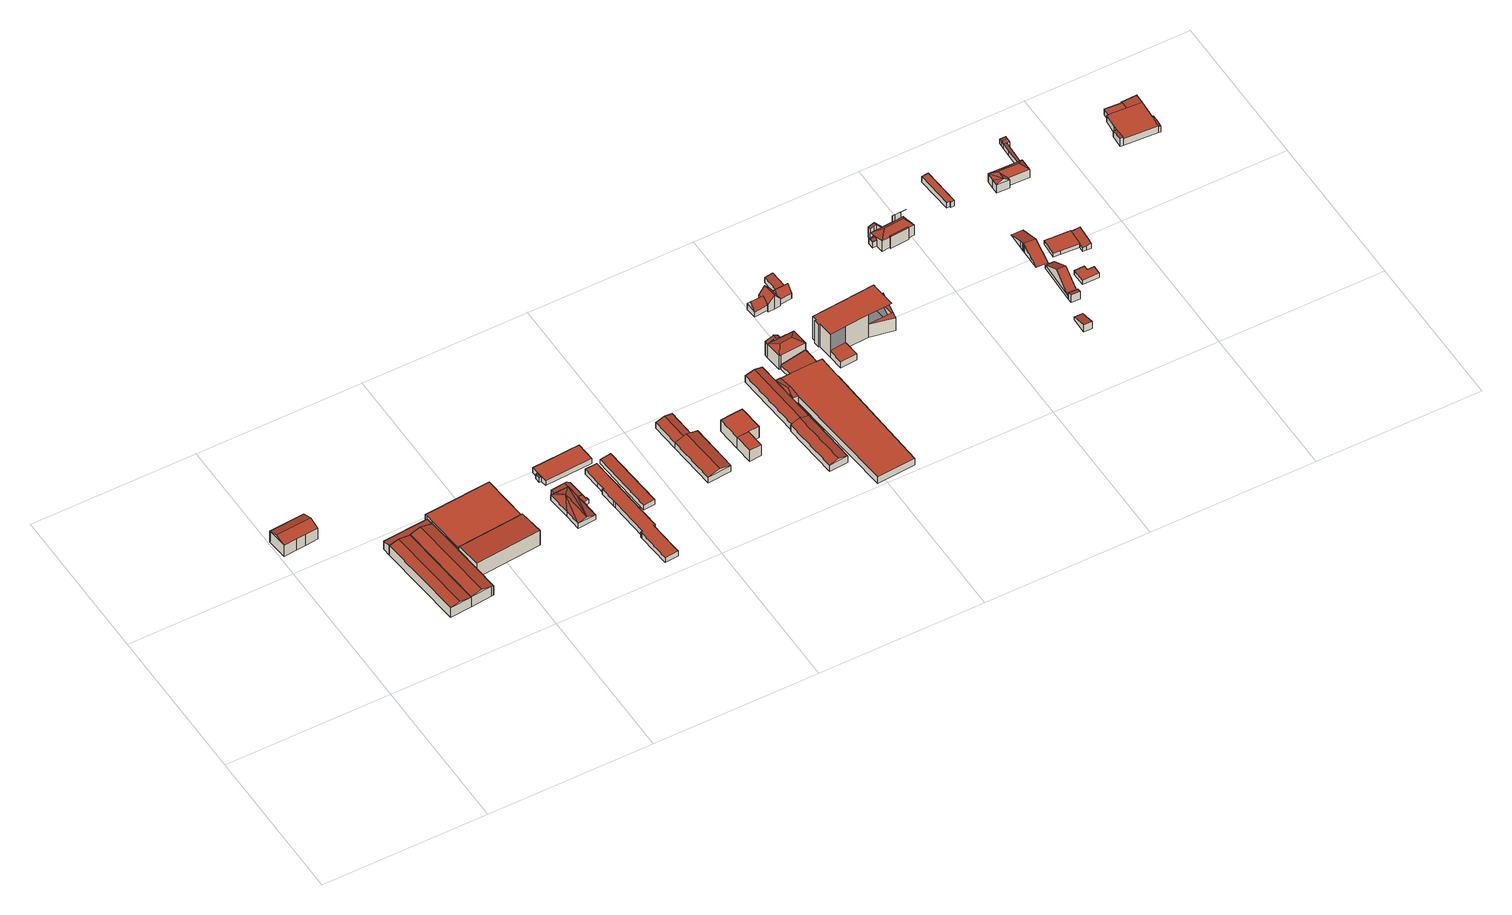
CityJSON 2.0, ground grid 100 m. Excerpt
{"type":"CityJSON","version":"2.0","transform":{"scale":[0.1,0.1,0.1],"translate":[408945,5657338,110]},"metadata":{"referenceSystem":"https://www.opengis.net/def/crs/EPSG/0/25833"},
"CityObjects":{
"building1":{"type":"Building","attributes":{"Dachtyp_tdc":"tdcFreeFormRoof","Gemeindeschluessel":14612000,"Dachneigung":20.32,"QualitaetDacherkennung":83,"Geometrietyp2DReferenz":"3000","measuredHeight":10.69,"function":"31001_9998","roofType":"5000"},"geometry":[{"type":"Solid","lod":"2","boundaries":[[[[0,1,2,3]],[[1,4,5,2]],[[4,6,7,5]],[[6,8,9,7]],[[8,10,11,9]],[[10,0,3,11]],[[12,13,10,8,6,4]],[[12,1,0,13]],[[10,13,0]],[[1,12,4]],[[3,2,5,7,9,11]]]],"semantics":{"surfaces":[{"type":"WallSurface"},{"type":"RoofSurface"},{"type":"GroundSurface"}],"values":[[0,0,0,0,0,0,1,1,0,0,2]]}}]},
"building2":{"type":"Building","attributes":{"Dachtyp_tdc":"tdcGableRoof","Gemeindeschluessel":14612000,"Dachneigung":11.15,"QualitaetDacherkennung":97,"Geometrietyp2DReferenz":"3000","measuredHeight":8.76,"function":"31001_2000","roofType":"3100"},"geometry":[{"type":"Solid","lod":"2","boundaries":[[[[14,15,16,17]],[[15,18,19,16]],[[18,20,21,19]],[[20,14,17,21]],[[18,15,22]],[[14,20,23]],[[15,14,23,22]],[[20,18,22,23]],[[17,16,19,21]]]],"semantics":{"surfaces":[{"type":"WallSurface"},{"type":"RoofSurface"},{"type":"GroundSurface"}],"values":[[0,0,0,0,0,0,1,1,2]]}}]},
"building3":{"type":"Building","attributes":{"Dachtyp_tdc":"tdcPolyFlatRoof","Gemeindeschluessel":14612000,"Dachneigung":6,"QualitaetDacherkennung":82,"Geometrietyp2DReferenz":"3000","measuredHeight":6.79,"function":"31001_2000","roofType":"2100"},"geometry":[{"type":"Solid","lod":"2","boundaries":[[[[24,25,26,27]],[[25,28,29,26]],[[28,30,31,29]],[[30,32,33,31]],[[32,24,27,33]],[[32,30,28,25,24]],[[27,26,29,31,33]]]],"semantics":{"surfaces":[{"type":"WallSurface"},{"type":"RoofSurface"},{"type":"GroundSurface"}],"values":[[0,0,0,0,0,1,2]]}}]},
"building4":{"type":"Building","attributes":{"Dachtyp_tdc":"tdcFreeFormRoof","Gemeindeschluessel":14612000,"Dachneigung":14.09,"QualitaetDacherkennung":97,"Geometrietyp2DReferenz":"3000","measuredHeight":8.89,"function":"31001_2000","roofType":"5000"},"geometry":[{"type":"Solid","lod":"2","boundaries":[[[[34,35,36,37]],[[35,38,39,36]],[[38,40,41,39]],[[40,42,43,41]],[[42,44,45,43]],[[44,46,47,45]],[[46,34,37,47]],[[46,48,49,34]],[[44,42,40,38,35,49,48]],[[46,44,48]],[[35,34,49]],[[37,36,39,41,43,45,47]]]],"semantics":{"surfaces":[{"type":"WallSurface"},{"type":"RoofSurface"},{"type":"GroundSurface"}],"values":[[0,0,0,0,0,0,0,1,1,0,0,2]]}}]},
"building5":{"type":"Building","attributes":{"Dachtyp_tdc":"tdcPolyFlatRoof","Gemeindeschluessel":14612000,"Dachneigung":2.94,"QualitaetDacherkennung":90,"Geometrietyp2DReferenz":"3000","measuredHeight":11.01,"function":"31001_2000","roofType":"2100"},"geometry":[{"type":"Solid","lod":"2","boundaries":[[[[50,51,52,53]],[[51,54,55,52]],[[54,56,57,55]],[[56,50,53,57]],[[56,54,51,50]],[[53,52,55,57]]]],"semantics":{"surfaces":[{"type":"WallSurface"},{"type":"RoofSurface"},{"type":"GroundSurface"}],"values":[[0,0,0,0,1,2]]}}]},
"building6":{"type":"Building","attributes":{"Dachtyp_tdc":"tdcPolyFlatRoof","Gemeindeschluessel":14612000,"Dachneigung":0,"QualitaetDacherkennung":73,"Geometrietyp2DReferenz":"3000","measuredHeight":8.16,"function":"31001_2000","roofType":"1000"},"geometry":[{"type":"Solid","lod":"2","boundaries":[[[[58,59,60,61]],[[59,62,63,60]],[[62,64,65,63]],[[64,66,67,65]],[[66,68,69,67]],[[68,70,71,69]],[[70,72,73,71]],[[72,58,61,73]],[[72,70,68,66,64,62,59,58]],[[61,60,63,65,67,69,71,73]]]],"semantics":{"surfaces":[{"type":"WallSurface"},{"type":"RoofSurface"},{"type":"GroundSurface"}],"values":[[0,0,0,0,0,0,0,0,1,2]]}}]},
"building7":{"type":"Building","attributes":{"Dachtyp_tdc":"tdcFreeFormRoof","Gemeindeschluessel":14612000,"Dachneigung":17.33,"QualitaetDacherkennung":24,"Geometrietyp2DReferenz":"3000","measuredHeight":5.26,"function":"31001_2000","roofType":"5000"},"geometry":[{"type":"Solid","lod":"2","boundaries":[[[[74,75,76,77]],[[75,78,79,76]],[[78,80,81,79]],[[80,82,83,81]],[[82,84,85,83]],[[84,86,87,85]],[[86,88,89,87]],[[88,74,77,89]],[[86,74,88]],[[86,90,74]],[[84,90,86]],[[90,84,91]],[[82,91,84]],[[91,82,80]],[[91,75,90]],[[91,78,75]],[[78,91,80]],[[90,75,74]],[[77,76,79,81,83,85,87,89]]]],"semantics":{"surfaces":[{"type":"WallSurface"},{"type":"RoofSurface"},{"type":"GroundSurface"}],"values":[[0,0,0,0,0,0,0,0,1,1,1,1,1,1,1,1,1,0,2]]}}]},
"building8":{"type":"Building","attributes":{"Dachtyp_tdc":"tdcPolyFlatRoof","Gemeindeschluessel":14612000,"Dachneigung":0,"QualitaetDacherkennung":72,"Geometrietyp2DReferenz":"3000","measuredHeight":3.22,"function":"31001_2000","roofType":"1000"},"geometry":[{"type":"Solid","lod":"2","boundaries":[[[[92,93,94,95]],[[93,96,97,94]],[[96,98,99,97]],[[98,92,95,99]],[[98,96,93,92]],[[95,94,97,99]]]],"semantics":{"surfaces":[{"type":"WallSurface"},{"type":"RoofSurface"},{"type":"GroundSurface"}],"values":[[0,0,0,0,1,2]]}}]},
"building9":{"type":"Building","attributes":{"Dachtyp_tdc":"tdcPolyFlatRoof","Gemeindeschluessel":14612000,"Dachneigung":2.83,"QualitaetDacherkennung":64,"Geometrietyp2DReferenz":"3000","measuredHeight":3.3,"function":"31001_2000","roofType":"2100"},"geometry":[{"type":"Solid","lod":"2","boundaries":[[[[100,101,102,103]],[[101,104,105,102]],[[104,106,107,105]],[[106,108,109,107]],[[108,100,103,109]],[[108,106,104,101,100]],[[103,102,105,107,109]]]],"semantics":{"surfaces":[{"type":"WallSurface"},{"type":"RoofSurface"},{"type":"GroundSurface"}],"values":[[0,0,0,0,0,1,2]]}}]},
"building10":{"type":"Building","attributes":{"Gemeindeschluessel":14612000,"Dachneigung":90,"Dachorientierung":0,"MittlereTraufHoehe":115.57,"QualitaetDacherkennung":59,"ObjektHoehe":2.99,"BodenHoehe":112.58,"Geometrietyp2DReferenz":"3000","AbsoluteHoehe":115.57,"Dachflaeche":14.22,"measuredHeight":2.99,"function":"31001_2000","roofType":"1000","storeysAboveGround":1},"geometry":[{"type":"MultiSurface","lod":"2","boundaries":[[[110,111,112,113]],[[111,114,115,112]],[[114,116,117,115]],[[116,118,119,117]],[[118,120,121,119]],[[120,110,113,121]],[[120,118,116,114,111,110]],[[113,112,115,117,119,121]]],"semantics":{"surfaces":[{"type":"WallSurface"},{"type":"RoofSurface"},{"type":"GroundSurface"}],"values":[0,0,0,0,0,0,1,2]}}]},
"building11":{"type":"Building","attributes":{"Dachtyp_tdc":"tdcPolyFlatRoof","Gemeindeschluessel":14612000,"Dachneigung":7.96,"QualitaetDacherkennung":85,"Geometrietyp2DReferenz":"3000","measuredHeight":3.45,"function":"31001_2000","roofType":"2100"},"geometry":[{"type":"Solid","lod":"2","boundaries":[[[[86,84,109,122]],[[84,123,107,109]],[[123,124,125,107]],[[124,126,127,125]],[[126,128,129,127]],[[128,86,122,129]],[[128,126,124,123,84,86]],[[122,109,107,125,127,129]]]],"semantics":{"surfaces":[{"type":"WallSurface"},{"type":"RoofSurface"},{"type":"GroundSurface"}],"values":[[0,0,0,0,0,0,1,2]]}}]},
"building12":{"type":"Building","attributes":{"Dachtyp_tdc":"tdcPolyFlatRoof","Gemeindeschluessel":14612000,"Dachneigung":0,"QualitaetDacherkennung":45,"Geometrietyp2DReferenz":"3000","measuredHeight":3.66,"function":"31001_2000","roofType":"1000"},"geometry":[{"type":"Solid","lod":"2","boundaries":[[[[130,131,132,133]],[[131,134,135,132]],[[134,136,137,135]],[[136,138,139,137]],[[138,140,141,139]],[[140,142,143,141]],[[142,144,145,143]],[[144,146,147,145]],[[146,148,149,147]],[[148,150,151,149]],[[150,152,153,151]],[[152,154,155,153]],[[154,156,157,155]],[[156,158,159,157]],[[158,160,161,159]],[[160,162,163,161]],[[162,164,165,163]],[[164,130,133,165]],[[164,162,160,158,156,154,152,150,148,146,144,142,140,138,136,134,131,130]],[[133,132,135,137,139,141,143,145,147,149,151,153,155,157,159,161,163,165]]]],"semantics":{"surfaces":[{"type":"WallSurface"},{"type":"RoofSurface"},{"type":"GroundSurface"}],"values":[[0,0,0,0,0,0,0,0,0,0,0,0,0,0,0,0,0,0,1,2]]}}]},
"building13":{"type":"Building","attributes":{"Dachtyp_tdc":"tdcPolyFlatRoof","Gemeindeschluessel":14612000,"Dachneigung":0,"QualitaetDacherkennung":89,"Geometrietyp2DReferenz":"3000","measuredHeight":3.58,"function":"31001_2000","roofType":"1000"},"geometry":[{"type":"Solid","lod":"2","boundaries":[[[[166,167,97,168]],[[167,169,94,97]],[[169,170,171,94]],[[170,172,173,171]],[[172,174,175,173]],[[174,176,177,175]],[[176,178,179,177]],[[178,166,168,179]],[[178,176,174,172,170,169,167,166]],[[168,97,94,171,173,175,177,179]]]],"semantics":{"surfaces":[{"type":"WallSurface"},{"type":"RoofSurface"},{"type":"GroundSurface"}],"values":[[0,0,0,0,0,0,0,0,1,2]]}}]},
"building14":{"type":"Building","attributes":{"Dachtyp_tdc":"tdcPolyFlatRoof","Gemeindeschluessel":14612000,"Dachneigung":4.91,"QualitaetDacherkennung":89,"Geometrietyp2DReferenz":"3000","measuredHeight":3.71,"function":"31001_2000","roofType":"2100"},"geometry":[{"type":"Solid","lod":"2","boundaries":[[[[180,181,182,183]],[[181,184,185,182]],[[184,186,187,185]],[[186,180,183,187]],[[186,184,181,180]],[[183,182,185,187]]]],"semantics":{"surfaces":[{"type":"WallSurface"},{"type":"RoofSurface"},{"type":"GroundSurface"}],"values":[[0,0,0,0,1,2]]}}]},
"building15":{"type":"Building","attributes":{"Gemeindeschluessel":14612000,"Geometrietyp2DReferenz":"3000","function":"31001_2000","roofType":"9999"},"children":["building15-1","building15-2"]},
"building15-1":{"type":"BuildingPart","attributes":{"Dachtyp_tdc":"tdcGableRoof","Dachneigung":14.46,"QualitaetDacherkennung":90,"Geometrietyp2DReferenz":"3000","measuredHeight":5.75,"roofType":"3100"},"parents":["building15"],"geometry":[{"type":"MultiSurface","lod":"2","boundaries":[[[188,189,190,191,192]],[[193,194,195,196]],[[193,188,192,194]],[[188,193,197]],[[189,188,197,198]],[[193,196,198,197]],[[192,191,195,194]]],"semantics":{"surfaces":[{"type":"WallSurface"},{"type":"RoofSurface"},{"type":"GroundSurface"}],"values":[0,0,0,0,1,1,2]}}]},
"building15-2":{"type":"BuildingPart","attributes":{"Dachtyp_tdc":"tdcGableRoof","Dachneigung":14.43,"QualitaetDacherkennung":90,"Geometrietyp2DReferenz":"3000","measuredHeight":6.24,"roofType":"3100"},"parents":["building15"],"geometry":[{"type":"MultiSurface","lod":"2","boundaries":[[[199,200,201,202]],[[200,196,195,201]],[[190,203,204,191]],[[203,199,202,204]],[[205,206,207,208,209]],[[200,208,207,198,196]],[[199,209,208,200]],[[203,205,209,199]],[[190,189,206,205,203]],[[202,201,195,191,204]]],"semantics":{"surfaces":[{"type":"WallSurface"},{"type":"RoofSurface"},{"type":"GroundSurface"}],"values":[0,0,0,0,1,1,0,0,0,2]}}]},
"building16":{"type":"Building","attributes":{"Gemeindeschluessel":14612000,"Geometrietyp2DReferenz":"3000","function":"31001_2000","roofType":"9999"},"children":["building16-1","building16-2"]},
"building16-1":{"type":"BuildingPart","attributes":{"Dachtyp_tdc":"tdcPolyFlatRoof","Dachneigung":0,"QualitaetDacherkennung":87,"Geometrietyp2DReferenz":"3000","measuredHeight":8.09,"roofType":"1000"},"parents":["building16"],"geometry":[{"type":"MultiSurface","lod":"2","boundaries":[[[210,211,212,213]],[[214,215,216,217]],[[215,210,213,216]],[[215,214,211,210]],[[213,212,217,216]]],"semantics":{"surfaces":[{"type":"WallSurface"},{"type":"RoofSurface"},{"type":"GroundSurface"}],"values":[0,0,0,1,2]}}]},
"building16-2":{"type":"BuildingPart","attributes":{"Dachtyp_tdc":"tdcPolyFlatRoof","Dachneigung":0,"QualitaetDacherkennung":47,"Geometrietyp2DReferenz":"3000","measuredHeight":8.18,"roofType":"1000"},"parents":["building16"],"geometry":[{"type":"MultiSurface","lod":"2","boundaries":[[[218,219,220,221]],[[219,222,223,220]],[[222,224,225,223]],[[224,226,214,217,225]],[[227,218,221,212,211]],[[227,226,224,222,219,218]],[[221,220,223,225,217,212]]],"semantics":{"surfaces":[{"type":"WallSurface"},{"type":"RoofSurface"},{"type":"GroundSurface"}],"values":[0,0,0,0,0,1,2]}}]},
"building17":{"type":"Building","attributes":{"Gemeindeschluessel":14612000,"Geometrietyp2DReferenz":"3000","function":"31001_2000","roofType":"9999"},"children":["building17-1","building17-2"]},
"building17-1":{"type":"BuildingPart","attributes":{"Dachtyp_tdc":"tdcGableRoof","Dachneigung":17.05,"QualitaetDacherkennung":95,"Geometrietyp2DReferenz":"3000","measuredHeight":6.49,"roofType":"3100"},"parents":["building17"],"geometry":[{"type":"MultiSurface","lod":"2","boundaries":[[[228,229,230,231]],[[232,233,234,235]],[[232,236,237,233]],[[236,228,231,237]],[[228,236,238,239,240]],[[241,242,239,238]],[[235,242,241,232]],[[232,241,238,236]],[[228,240,229]],[[231,230,243,234,233,237]]],"semantics":{"surfaces":[{"type":"WallSurface"},{"type":"RoofSurface"},{"type":"GroundSurface"}],"values":[0,0,0,0,1,1,0,0,0,2]}}]},
"building17-2":{"type":"BuildingPart","attributes":{"Dachtyp_tdc":"tdcGableRoof","Dachneigung":13.89,"QualitaetDacherkennung":96,"Geometrietyp2DReferenz":"3000","measuredHeight":5.98,"roofType":"3100"},"parents":["building17"],"geometry":[{"type":"MultiSurface","lod":"2","boundaries":[[[244,245,246,247]],[[245,235,234,246]],[[229,248,249,230]],[[248,250,251,249]],[[250,252,253,251]],[[252,254,255,253]],[[254,244,247,255]],[[250,248,229,256,257]],[[257,258,235,245,244,254,252,250]],[[247,246,234,243,230,249,251,253,255]]],"semantics":{"surfaces":[{"type":"WallSurface"},{"type":"RoofSurface"},{"type":"GroundSurface"}],"values":[0,0,0,0,0,0,0,1,1,2]}}]},
"building18":{"type":"Building","attributes":{"Gemeindeschluessel":14612000,"Geometrietyp2DReferenz":"3000","function":"31001_2000","roofType":"9999"},"children":["building18-1","building18-2","building18-3"]},
"building18-1":{"type":"BuildingPart","attributes":{"Dachtyp_tdc":"tdcPolyFlatRoof","Dachneigung":0,"QualitaetDacherkennung":26,"Geometrietyp2DReferenz":"3000","measuredHeight":4.71,"roofType":"1000"},"parents":["building18"],"geometry":[{"type":"MultiSurface","lod":"2","boundaries":[[[259,260,261,262]],[[263,264,265,266,267]],[[268,269,270,271]],[[269,272,273,270]],[[272,274,275,273]],[[274,276,277,275]],[[276,278,279,277]],[[278,259,262,279]],[[278,276,274,272,269,268,280,281,264,263,282,260,259]],[[262,261,283,267,266,284,271,270,273,275,277,279]]],"semantics":{"surfaces":[{"type":"WallSurface"},{"type":"RoofSurface"},{"type":"GroundSurface"}],"values":[0,0,0,0,0,0,0,0,1,2]}}]},
"building18-2":{"type":"BuildingPart","attributes":{"Dachtyp_tdc":"tdcPolyFlatRoof","Dachneigung":6.81,"QualitaetDacherkennung":79,"Geometrietyp2DReferenz":"3000","measuredHeight":4.88,"roofType":"2100"},"parents":["building18"],"geometry":[{"type":"MultiSurface","lod":"2","boundaries":[[[265,285,286,266]],[[285,287,288,286]],[[287,289,290,288]],[[289,291,268,271,290]],[[291,289,287,285,265,292,280]],[[284,266,286,288,290,271]]],"semantics":{"surfaces":[{"type":"WallSurface"},{"type":"RoofSurface"},{"type":"GroundSurface"}],"values":[0,0,0,0,1,2]}}]},
"building18-3":{"type":"BuildingPart","attributes":{"Dachtyp_tdc":"tdcHipAndGableRoof","Dachneigung":10.4,"QualitaetDacherkennung":60,"Geometrietyp2DReferenz":"3000","measuredHeight":6.39,"roofType":"5000"},"parents":["building18"],"geometry":[{"type":"MultiSurface","lod":"2","boundaries":[[[293,294,295,261,260]],[[294,296,297,295]],[[296,298,299,297]],[[298,300,263,267,299]],[[296,294,301]],[[294,293,302,301]],[[302,300,298,296,301]],[[283,261,295,297,299,267]]],"semantics":{"surfaces":[{"type":"WallSurface"},{"type":"RoofSurface"},{"type":"GroundSurface"}],"values":[0,0,0,0,1,1,1,2]}}]},
"building19":{"type":"Building","attributes":{"Gemeindeschluessel":14612000,"Geometrietyp2DReferenz":"3000","function":"31001_2000","roofType":"9999"},"children":["building19-1","building19-2"]},
"building19-1":{"type":"BuildingPart","attributes":{"Dachtyp_tdc":"tdcGableRoof","Dachneigung":16.95,"QualitaetDacherkennung":22,"Geometrietyp2DReferenz":"3000","measuredHeight":11.83,"roofType":"3100"},"parents":["building19"],"geometry":[{"type":"MultiSurface","lod":"2","boundaries":[[[303,304,305,306]],[[304,307,308,305]],[[307,309,310,308]],[[309,311,312,310]],[[311,313,314,315,312]],[[316,317,318,319,320]],[[317,303,306,318]],[[321,313,311,309,307,304]],[[304,303,317,316,321]],[[306,305,308,310,312,315,322,319,318]]],"semantics":{"surfaces":[{"type":"WallSurface"},{"type":"RoofSurface"},{"type":"GroundSurface"}],"values":[0,0,0,0,0,0,0,1,1,2]}}]},
"building19-2":{"type":"BuildingPart","attributes":{"Dachtyp_tdc":"tdcHipRoof","Dachneigung":24.36,"QualitaetDacherkennung":76,"Geometrietyp2DReferenz":"3000","measuredHeight":12.55,"roofType":"3200"},"parents":["building19"],"geometry":[{"type":"MultiSurface","lod":"2","boundaries":[[[323,324,325,286]],[[324,320,319,325]],[[314,326,327,315]],[[326,328,288,327]],[[328,323,286,288]],[[329,324,330]],[[328,331,332]],[[324,323,328,332,330]],[[331,313,329,330,332]],[[320,329,313,314,333]],[[314,313,331,326]],[[326,331,328]],[[324,329,320]],[[286,325,319,322,315,327,288]]],"semantics":{"surfaces":[{"type":"WallSurface"},{"type":"RoofSurface"},{"type":"GroundSurface"}],"values":[0,0,0,0,0,1,1,1,1,0,0,0,0,2]}}]},
"building20":{"type":"Building","attributes":{"Gemeindeschluessel":14612000,"Geometrietyp2DReferenz":"3000","function":"31001_9998","roofType":"9999"},"children":["building20-1","building20-2","building20-3","building20-4"]},
"building20-1":{"type":"BuildingPart","attributes":{"Dachtyp_tdc":"tdcGableRoof","Dachneigung":52.67,"QualitaetDacherkennung":77,"Geometrietyp2DReferenz":"3000","measuredHeight":8.26,"roofType":"3100"},"parents":["building20"],"geometry":[{"type":"MultiSurface","lod":"2","boundaries":[[[334,335,336,337]],[[335,338,339,336]],[[338,340,341,339]],[[338,335,342]],[[335,334,343,344,342]],[[340,338,342,344,345]],[[337,336,339,341]]],"semantics":{"surfaces":[{"type":"WallSurface"},{"type":"RoofSurface"},{"type":"GroundSurface"}],"values":[0,0,0,0,1,1,2]}}]},
"building20-2":{"type":"BuildingPart","attributes":{"Dachtyp_tdc":"tdcPolyFlatRoof","Dachneigung":2.96,"QualitaetDacherkennung":76,"Geometrietyp2DReferenz":"3000","measuredHeight":4.2,"roofType":"2100"},"parents":["building20"],"geometry":[{"type":"MultiSurface","lod":"2","boundaries":[[[346,347,348,349]],[[347,350,351,352,348]],[[353,346,349,354,355]],[[353,356,350,347,346]],[[349,348,352,354]]],"semantics":{"surfaces":[{"type":"WallSurface"},{"type":"RoofSurface"},{"type":"GroundSurface"}],"values":[0,0,0,1,2]}}]},
"building20-3":{"type":"BuildingPart","attributes":{"Dachtyp_tdc":"tdcGableRoof","Dachneigung":52.13,"QualitaetDacherkennung":82,"Geometrietyp2DReferenz":"3000","measuredHeight":8.3,"roofType":"3100"},"parents":["building20"],"geometry":[{"type":"MultiSurface","lod":"2","boundaries":[[[357,355,354,358]],[[351,359,360,352]],[[359,361,362,360]],[[361,359,363,364,365]],[[366,367,368,364,363,350,356]],[[351,350,363,359]],[[357,367,366,355]],[[366,353,355]],[[362,358,354,352,360]]],"semantics":{"surfaces":[{"type":"WallSurface"},{"type":"RoofSurface"},{"type":"GroundSurface"}],"values":[0,0,0,1,1,0,0,0,2]}}]},
"building20-4":{"type":"BuildingPart","attributes":{"Dachtyp_tdc":"tdcGableRoof","Dachneigung":51.39,"QualitaetDacherkennung":60,"Geometrietyp2DReferenz":"3000","measuredHeight":10.11,"roofType":"3100"},"parents":["building20"],"geometry":[{"type":"MultiSurface","lod":"2","boundaries":[[[369,362,361]],[[369,370,371,362]],[[370,372,373,371]],[[372,374,375,373]],[[374,376,337,375]],[[376,334,337]],[[377,341,340]],[[377,378,379,341]],[[378,380,381,379]],[[380,382,383,381]],[[382,384,358,383]],[[384,367,357,358]],[[380,378,377,345,343,376,374,372]],[[372,370,369,365,368,384,382,380]],[[362,371,373,375,337,341,379,381,383,358]]],"semantics":{"surfaces":[{"type":"WallSurface"},{"type":"RoofSurface"},{"type":"GroundSurface"}],"values":[0,0,0,0,0,0,0,0,0,0,0,0,1,1,2]}}]},
"building21":{"type":"Building","attributes":{"Gemeindeschluessel":14612000,"Geometrietyp2DReferenz":"3000","function":"31001_2000","roofType":"9999"},"children":["building21-1","building21-2","building21-3","building21-4"]},
"building21-1":{"type":"BuildingPart","attributes":{"Dachtyp_tdc":"tdcPolyFlatRoof","Dachneigung":0,"QualitaetDacherkennung":76,"Geometrietyp2DReferenz":"3000","measuredHeight":9.6,"roofType":"1000"},"parents":["building21"],"geometry":[{"type":"MultiSurface","lod":"2","boundaries":[[[385,386,387,388]],[[386,389,390,387]],[[391,389,386,385]],[[388,387,390,392]]],"semantics":{"surfaces":[{"type":"WallSurface"},{"type":"RoofSurface"},{"type":"GroundSurface"}],"values":[0,0,1,2]}}]},
"building21-2":{"type":"BuildingPart","attributes":{"Dachtyp_tdc":"tdcPolyFlatRoof","Dachneigung":0,"QualitaetDacherkennung":65,"Geometrietyp2DReferenz":"3000","measuredHeight":16.79,"roofType":"1000"},"parents":["building21"],"geometry":[{"type":"MultiSurface","lod":"2","boundaries":[[[393,394,395,396,397,398]],[[399,400,401,402,403]],[[400,404,405,401]],[[404,406,407,405]],[[406,408,409,407]],[[408,410,411,409]],[[410,412,413,411]],[[412,414,385,388,413]],[[412,410,408,406,404,400,399,394,393,415,414]],[[388,392,397,396,402,401,405,407,409,411,413]]],"semantics":{"surfaces":[{"type":"WallSurface"},{"type":"RoofSurface"},{"type":"GroundSurface"}],"values":[0,0,0,0,0,0,0,0,1,2]}}]},
"building21-3":{"type":"BuildingPart","attributes":{"Dachtyp_tdc":"tdcPolyFlatRoof","Dachneigung":0,"QualitaetDacherkennung":69,"Geometrietyp2DReferenz":"3000","measuredHeight":9.58,"roofType":"1000"},"parents":["building21"],"geometry":[{"type":"MultiSurface","lod":"2","boundaries":[[[416,398,397,417]],[[389,416,417,390]],[[389,391,398,416]],[[417,397,392,390]]],"semantics":{"surfaces":[{"type":"WallSurface"},{"type":"RoofSurface"},{"type":"GroundSurface"}],"values":[0,0,1,2]}}]},
"building21-4":{"type":"BuildingPart","attributes":{"Dachtyp_tdc":"tdcPolyFlatRoof","Dachneigung":0,"QualitaetDacherkennung":89,"Geometrietyp2DReferenz":"3000","measuredHeight":4.61,"roofType":"1000"},"parents":["building21"],"geometry":[{"type":"MultiSurface","lod":"2","boundaries":[[[418,419,420,421]],[[419,403,402,420]],[[395,418,421,396]],[[395,403,419,418]],[[421,420,402,396]]],"semantics":{"surfaces":[{"type":"WallSurface"},{"type":"RoofSurface"},{"type":"GroundSurface"}],"values":[0,0,0,1,2]}}]},
"building22":{"type":"Building","attributes":{"Gemeindeschluessel":14612000,"Geometrietyp2DReferenz":"3000","function":"31001_9998","roofType":"9999"},"children":["building22-1","building22-2","building22-3","building22-4","building22-5"]},
"building22-1":{"type":"BuildingPart","attributes":{"Dachtyp_tdc":"tdcHipRoof","Dachneigung":45.82,"QualitaetDacherkennung":31,"Geometrietyp2DReferenz":"3000","measuredHeight":11.59,"roofType":"3200"},"parents":["building22"],"geometry":[{"type":"MultiSurface","lod":"2","boundaries":[[[422,423,424,425]],[[423,426,427,424]],[[426,428,429,427]],[[428,430,431,429]],[[432,433,434,435]],[[433,436,437,434]],[[436,438,439,440,441,437]],[[442,443,444]],[[442,445,446,443]],[[447,448,449,450,451]],[[448,452,453,449]],[[445,442,438,436,454]],[[426,423,422,455,456]],[[436,433,432,430,428,426,456,454]],[[455,452,448,447,457,458,445,454,456]],[[453,459,425,424,427,429,431,435,434,437,441,443,446,460,450,449]]],"semantics":{"surfaces":[{"type":"WallSurface"},{"type":"RoofSurface"},{"type":"GroundSurface"}],"values":[0,0,0,0,0,0,0,0,0,0,0,1,1,1,1,2]}}]},
"building22-2":{"type":"BuildingPart","attributes":{"Dachtyp_tdc":"tdcGableRoof","Dachneigung":33.77,"QualitaetDacherkennung":58,"Geometrietyp2DReferenz":"3000","measuredHeight":5.15,"roofType":"3100"},"parents":["building22"],"geometry":[{"type":"MultiSurface","lod":"2","boundaries":[[[440,461,462,441]],[[461,463,464,462]],[[463,444,443,464]],[[463,465,466,444]],[[439,466,465,467]],[[461,467,465,463]],[[440,439,467,461]],[[443,441,462,464]]],"semantics":{"surfaces":[{"type":"WallSurface"},{"type":"RoofSurface"},{"type":"GroundSurface"}],"values":[0,0,0,1,1,0,0,2]}}]},
"building22-3":{"type":"BuildingPart","attributes":{"Dachtyp_tdc":"tdcFreeFormRoof","Dachneigung":62.12,"QualitaetDacherkennung":37,"Geometrietyp2DReferenz":"3000","measuredHeight":9.31,"roofType":"5000"},"parents":["building22"],"geometry":[{"type":"MultiSurface","lod":"2","boundaries":[[[468,469,470,471]],[[469,472,434,470]],[[472,473,432,435,434]],[[474,468,471,431,430]],[[475,473,472,469]],[[476,475,469,468]],[[476,468,474]],[[475,476,474,473]],[[471,470,434,435,431]]],"semantics":{"surfaces":[{"type":"WallSurface"},{"type":"RoofSurface"},{"type":"GroundSurface"}],"values":[0,0,0,0,1,1,1,1,2]}}]},
"building22-4":{"type":"BuildingPart","attributes":{"Dachtyp_tdc":"tdcGableRoof","Dachneigung":49.94,"QualitaetDacherkennung":20,"Geometrietyp2DReferenz":"3000","measuredHeight":8.55,"roofType":"3100"},"parents":["building22"],"geometry":[{"type":"MultiSurface","lod":"2","boundaries":[[[477,478,479,480]],[[478,481,482,479]],[[481,483,484,482]],[[483,451,450,484]],[[485,486,487,446,445]],[[486,477,480,487]],[[488,457,451,483,481,478,477]],[[477,486,485,488]],[[480,479,482,484,450,460,446,487]]],"semantics":{"surfaces":[{"type":"WallSurface"},{"type":"RoofSurface"},{"type":"GroundSurface"}],"values":[0,0,0,0,0,0,1,1,2]}}]},
"building22-5":{"type":"BuildingPart","attributes":{"Dachtyp_tdc":"tdcPolyFlatRoof","Dachneigung":49.89,"QualitaetDacherkennung":51,"Geometrietyp2DReferenz":"3000","measuredHeight":12.73,"roofType":"2100"},"parents":["building22"],"geometry":[{"type":"MultiSurface","lod":"2","boundaries":[[[489,422,425,422]],[[490,491,492,453,452]],[[491,493,494,492]],[[491,490,495,489,495,493]],[[494,459,425,459,453,492]]],"semantics":{"surfaces":[{"type":"WallSurface"},{"type":"RoofSurface"},{"type":"GroundSurface"}],"values":[0,0,0,1,2]}}]},
"building23":{"type":"Building","attributes":{"Gemeindeschluessel":14612000,"Dachneigung":72.53,"Dachorientierung":0,"MittlereTraufHoehe":116.73,"QualitaetDacherkennung":97,"ObjektHoehe":5.32,"BodenHoehe":113.02,"Geometrietyp2DReferenz":"3000","AbsoluteHoehe":118.34,"Dachflaeche":55.27,"measuredHeight":5.32,"function":"31001_2000","roofType":"2100","storeysAboveGround":2},"geometry":[{"type":"MultiSurface","lod":"2","boundaries":[[[496,497,498,499]],[[497,500,501,498]],[[500,502,503,501]],[[502,496,499,503]],[[502,500,497,496]],[[499,498,501,503]]],"semantics":{"surfaces":[{"type":"WallSurface"},{"type":"RoofSurface"},{"type":"GroundSurface"}],"values":[0,0,0,0,1,2]}}]},
"building24":{"type":"Building","attributes":{"Gemeindeschluessel":14612000,"Dachneigung":73.41,"Dachorientierung":0,"MittlereTraufHoehe":118.15,"QualitaetDacherkennung":67,"ObjektHoehe":5.65,"BodenHoehe":112.94,"Geometrietyp2DReferenz":"3000","AbsoluteHoehe":118.59,"Dachflaeche":16.91,"measuredHeight":5.65,"function":"31001_2000","roofType":"2100","storeysAboveGround":2},"geometry":[{"type":"MultiSurface","lod":"2","boundaries":[[[504,505,506,507]],[[505,508,509,506]],[[508,510,511,509]],[[510,504,507,511]],[[510,508,505,504]],[[507,506,509,511]]],"semantics":{"surfaces":[{"type":"WallSurface"},{"type":"RoofSurface"},{"type":"GroundSurface"}],"values":[0,0,0,0,1,2]}}]},
"building25":{"type":"Building","attributes":{"Gemeindeschluessel":14612000,"Dachneigung":56.57,"Dachorientierung":-87.95,"MittlereTraufHoehe":114.86,"QualitaetDacherkennung":41,"ObjektHoehe":10.41,"BodenHoehe":112.89,"Geometrietyp2DReferenz":"3000","AbsoluteHoehe":123.29,"Dachflaeche":167.14,"measuredHeight":10.41,"function":"31001_2000","roofType":"3100","storeysAboveGround":3},"geometry":[{"type":"MultiSurface","lod":"2","boundaries":[[[512,513,514,515]],[[513,516,507,514]],[[516,517,511,507]],[[517,512,515,511]],[[516,513,518]],[[512,517,519]],[[513,512,519,518]],[[517,516,518,519]],[[515,514,507,511]]],"semantics":{"surfaces":[{"type":"WallSurface"},{"type":"RoofSurface"},{"type":"GroundSurface"}],"values":[0,0,0,0,0,0,1,1,2]}}]},
"building26":{"type":"Building","attributes":{"Dachtyp_tdc":"tdcPolyFlatRoof","Gemeindeschluessel":14612000,"Dachneigung":0,"QualitaetDacherkennung":93,"Geometrietyp2DReferenz":"3000","measuredHeight":4.03,"function":"31001_2000","roofType":"1000"},"geometry":[{"type":"Solid","lod":"2","boundaries":[[[[520,521,522,523]],[[521,524,525,522]],[[524,526,527,525]],[[526,528,529,527]],[[528,530,531,529]],[[530,520,523,531]],[[530,528,526,524,521,520]],[[523,522,525,527,529,531]]]],"semantics":{"surfaces":[{"type":"WallSurface"},{"type":"RoofSurface"},{"type":"GroundSurface"}],"values":[[0,0,0,0,0,0,1,2]]}}]},
"building27":{"type":"Building","attributes":{"Gemeindeschluessel":14612000,"Dachneigung":66.44,"Dachorientierung":-88.68,"MittlereTraufHoehe":114.99,"QualitaetDacherkennung":91,"ObjektHoehe":5.86,"BodenHoehe":112.27,"Geometrietyp2DReferenz":"3000","AbsoluteHoehe":118.12,"Dachflaeche":209.01,"measuredHeight":5.86,"function":"31001_2000","roofType":"3100","storeysAboveGround":2},"geometry":[{"type":"MultiSurface","lod":"2","boundaries":[[[532,533,534]],[[532,535,536,533]],[[535,537,538,536]],[[537,539,540,538]],[[539,541,540]],[[542,543,544]],[[542,545,543]],[[535,532,534,546,545,542]],[[542,544,541,539,537,535]],[[534,533,536,538,540,541,544,543,545,546]]],"semantics":{"surfaces":[{"type":"WallSurface"},{"type":"RoofSurface"},{"type":"GroundSurface"}],"values":[0,0,0,0,0,0,0,1,1,2]}}]},
"building28":{"type":"Building","attributes":{"Dachtyp_tdc":"tdcPolyFlatRoof","Gemeindeschluessel":14612000,"Dachneigung":0,"QualitaetDacherkennung":92,"Geometrietyp2DReferenz":"3000","measuredHeight":3.05,"function":"31001_2000","roofType":"1000"},"geometry":[{"type":"Solid","lod":"2","boundaries":[[[[547,548,549,550]],[[548,551,552,549]],[[551,553,554,552]],[[553,555,556,554]],[[555,557,558,556]],[[557,547,550,558]],[[557,555,553,551,548,547]],[[550,549,552,554,556,558]]]],"semantics":{"surfaces":[{"type":"WallSurface"},{"type":"RoofSurface"},{"type":"GroundSurface"}],"values":[[0,0,0,0,0,0,1,2]]}}]},
"building29":{"type":"Building","attributes":{"Dachtyp_tdc":"tdcPolyFlatRoof","Gemeindeschluessel":14612000,"Dachneigung":0,"QualitaetDacherkennung":89,"Geometrietyp2DReferenz":"3000","measuredHeight":2.59,"function":"31001_2000","roofType":"1000"},"geometry":[{"type":"Solid","lod":"2","boundaries":[[[[559,560,561,562]],[[560,563,564,561]],[[563,565,566,564]],[[565,567,568,566]],[[567,569,570,568]],[[569,571,572,570]],[[571,573,574,572]],[[573,575,576,574]],[[575,577,578,576]],[[577,579,580,578]],[[579,559,562,580]],[[579,577,575,573,571,569,567,565,563,560,559]],[[562,561,564,566,568,570,572,574,576,578,580]]]],"semantics":{"surfaces":[{"type":"WallSurface"},{"type":"RoofSurface"},{"type":"GroundSurface"}],"values":[[0,0,0,0,0,0,0,0,0,0,0,1,2]]}}]},
"building30":{"type":"Building","attributes":{"Dachtyp_tdc":"tdcPolyFlatRoof","Gemeindeschluessel":14612000,"Dachneigung":9.76,"QualitaetDacherkennung":64,"Geometrietyp2DReferenz":"3000","measuredHeight":3.64,"function":"31001_2000","roofType":"2100"},"geometry":[{"type":"Solid","lod":"2","boundaries":[[[[581,582,583,584]],[[582,585,586,583]],[[585,587,588,586]],[[587,589,590,588]],[[587,585,582,581,591,592,593,594,595,596,589]],[[590,597,580,578,576,574,572,584,583,586,588]],[[589,596,597,590]],[[596,595,580,597]],[[595,594,578,580]],[[594,593,576,578]],[[593,592,574,576]],[[592,591,572,574]],[[591,581,584,572]]]],"semantics":{"surfaces":[{"type":"WallSurface"},{"type":"RoofSurface"},{"type":"GroundSurface"}],"values":[[0,0,0,0,1,2,0,0,0,0,0,0,0]]}}]},
"building31":{"type":"Building","attributes":{"Dachtyp_tdc":"tdcFreeFormRoof","Gemeindeschluessel":14612000,"Dachneigung":36.61,"QualitaetDacherkennung":55,"Geometrietyp2DReferenz":"3000","measuredHeight":9.02,"function":"31001_2000","roofType":"5000"},"geometry":[{"type":"Solid","lod":"2","boundaries":[[[[598,599,600,601]],[[599,602,603,600]],[[602,604,605,603]],[[604,606,607,605]],[[606,608,609,607]],[[608,610,611,609]],[[610,612,613,611]],[[612,614,615,613]],[[614,616,617,615]],[[616,598,601,617]],[[618,619,616,614]],[[620,621,618,614,612]],[[622,623,620,612,610]],[[622,610,608]],[[623,622,608,606]],[[606,620,623]],[[606,621,620]],[[604,621,606]],[[621,604,602]],[[602,618,621]],[[602,619,618]],[[599,619,602]],[[619,599,598]],[[619,598,616]],[[601,600,603,605,607,609,611,613,615,617]]]],"semantics":{"surfaces":[{"type":"WallSurface"},{"type":"RoofSurface"},{"type":"GroundSurface"}],"values":[[0,0,0,0,0,0,0,0,0,0,1,1,1,1,1,1,1,1,1,1,1,1,1,0,2]]}}]},
"building32":{"type":"Building","attributes":{"Gemeindeschluessel":14612000,"Geometrietyp2DReferenz":"3000","function":"31001_2000","roofType":"9999"},"children":["building32-1","building32-2"]},
"building32-1":{"type":"BuildingPart","attributes":{"Dachtyp_tdc":"tdcPolyFlatRoof","Dachneigung":7.21,"QualitaetDacherkennung":79,"Geometrietyp2DReferenz":"3000","measuredHeight":3.66,"roofType":"2100"},"parents":["building32"],"geometry":[{"type":"MultiSurface","lod":"2","boundaries":[[[624,625,626,627,628]],[[625,629,630,626]],[[629,631,632,630]],[[631,633,634,635,632]],[[633,631,629,625,624]],[[627,626,630,632,635]]],"semantics":{"surfaces":[{"type":"WallSurface"},{"type":"RoofSurface"},{"type":"GroundSurface"}],"values":[0,0,0,0,1,2]}}]},
"building32-2":{"type":"BuildingPart","attributes":{"Dachtyp_tdc":"tdcGableRoof","Dachneigung":10.33,"QualitaetDacherkennung":23,"Geometrietyp2DReferenz":"3000","measuredHeight":3.71,"roofType":"3100"},"parents":["building32"],"geometry":[{"type":"MultiSurface","lod":"2","boundaries":[[[634,636,637,635]],[[636,638,639,637]],[[638,640,641,639]],[[640,642,643,641]],[[642,644,645,643]],[[644,628,627,645]],[[642,640,638,636]],[[636,634,628,644,642]],[[635,637,639,641,643,645,627]]],"semantics":{"surfaces":[{"type":"WallSurface"},{"type":"RoofSurface"},{"type":"GroundSurface"}],"values":[0,0,0,0,0,0,1,1,2]}}]},
"building33":{"type":"Building","attributes":{"Gemeindeschluessel":14612000,"Geometrietyp2DReferenz":"3000","function":"31001_2000","roofType":"9999"},"children":["building33-1","building33-2","building33-3","building33-4","building33-5"]},
"building33-1":{"type":"BuildingPart","attributes":{"Dachtyp_tdc":"tdcGableRoof","Dachneigung":12.17,"QualitaetDacherkennung":95,"Geometrietyp2DReferenz":"3000","measuredHeight":5.11,"roofType":"3100"},"parents":["building33"],"geometry":[{"type":"MultiSurface","lod":"2","boundaries":[[[646,647,648,649]],[[647,650,651,648]],[[650,652,653,651]],[[650,647,654]],[[647,646,655,656,654]],[[652,650,654,656,657]],[[649,648,651,653]]],"semantics":{"surfaces":[{"type":"WallSurface"},{"type":"RoofSurface"},{"type":"GroundSurface"}],"values":[0,0,0,0,1,1,2]}}]},
"building33-2":{"type":"BuildingPart","attributes":{"Dachtyp_tdc":"tdcPolyFlatRoof","Dachneigung":12.44,"QualitaetDacherkennung":37,"Geometrietyp2DReferenz":"3000","measuredHeight":6,"roofType":"2100"},"parents":["building33"],"geometry":[{"type":"MultiSurface","lod":"2","boundaries":[[[658,659,660,661]],[[659,662,663,660]],[[664,658,661,665,666]],[[664,667,662,659,658]],[[661,660,663,665]]],"semantics":{"surfaces":[{"type":"WallSurface"},{"type":"RoofSurface"},{"type":"GroundSurface"}],"values":[0,0,0,1,2]}}]},
"building33-3":{"type":"BuildingPart","attributes":{"Dachtyp_tdc":"tdcPolyFlatRoof","Dachneigung":0,"QualitaetDacherkennung":78,"Geometrietyp2DReferenz":"3000","measuredHeight":4.21,"roofType":"1000"},"parents":["building33"],"geometry":[{"type":"MultiSurface","lod":"2","boundaries":[[[668,669,670,671]],[[669,672,673,674,670]],[[675,672,669,668]],[[671,670,674,676]]],"semantics":{"surfaces":[{"type":"WallSurface"},{"type":"RoofSurface"},{"type":"GroundSurface"}],"values":[0,0,1,2]}}]},
"building33-4":{"type":"BuildingPart","attributes":{"Dachtyp_tdc":"tdcPolyFlatRoof","Dachneigung":7.02,"QualitaetDacherkennung":84,"Geometrietyp2DReferenz":"3000","measuredHeight":4.67,"roofType":"2100"},"parents":["building33"],"geometry":[{"type":"MultiSurface","lod":"2","boundaries":[[[677,678,679,680]],[[678,681,682,679]],[[673,677,680,674]],[[673,683,681,678,677]],[[680,679,682,676,674]]],"semantics":{"surfaces":[{"type":"WallSurface"},{"type":"RoofSurface"},{"type":"GroundSurface"}],"values":[0,0,0,1,2]}}]},
"building33-5":{"type":"BuildingPart","attributes":{"Dachtyp_tdc":"tdcPolyFlatRoof","Dachneigung":0,"QualitaetDacherkennung":30,"Geometrietyp2DReferenz":"3000","measuredHeight":4.8,"roofType":"1000"},"parents":["building33"],"geometry":[{"type":"MultiSurface","lod":"2","boundaries":[[[684,685,686,682,681]],[[685,687,646,649,686]],[[688,666,665,653,652]],[[689,690,691,663,662]],[[690,692,693,691]],[[692,694,671,693]],[[694,668,671]],[[694,692,690,689,667,666,688,657,655,687,685,684]],[[682,686,649,653,665,663,691,693,671,676]]],"semantics":{"surfaces":[{"type":"WallSurface"},{"type":"RoofSurface"},{"type":"GroundSurface"}],"values":[0,0,0,0,0,0,0,1,2]}}]}
},
"vertices":[
[9,1254,96],[224,1271,96],[224,1271,13],[9,1254,13],[234,1145,96],[234,1145,13],[158,1139,96],[158,1139,13],[99,1134,96],[99,1134,13],[20,1127,96],[20,1127,13],[229,1208,120],[14,1191,120],
[627,866,90],[675,318,90],[675,318,16],[627,866,16],[544,307,89],[544,307,16],[496,855,89],[496,855,16],[604,312,104],[556,860,104],
[496,855,86],[492,905,80],[492,905,18],[496,855,18],[765,927,80],[765,927,18],[769,879,86],[769,879,18],[627,866,86],[627,866,18],
[627,866,92],[769,879,89],[769,879,19],[627,866,19],[790,640,89],[790,640,19],[804,484,89],[804,484,19],[817,331,89],[817,331,19],[807,330,92],[807,330,19],[675,318,92],[675,318,19],[742,324,108],[693,872,108],
[804,484,128],[790,640,120],[790,640,18],[804,484,18],[1194,676,120],[1194,676,18],[1208,519,128],[1208,519,18],
[790,640,102],[769,879,102],[769,879,20],[790,640,20],[765,927,102],[765,927,20],[764,941,102],[764,941,20],[988,960,102],[988,960,20],[1042,965,102],[1042,965,20],[1168,976,102],[1168,976,20],[1194,676,102],[1194,676,20],
[1549,527,58],[1439,518,58],[1439,518,23],[1549,527,23],[1431,620,58],[1431,620,23],[1419,767,58],[1419,767,23],[1444,769,58],[1444,769,23],[1529,776,58],[1529,776,23],[1536,688,58],[1536,688,23],[1541,629,58],[1541,629,23],[1494,522,76],[1478,717,76],
[1427,939,55],[1440,941,55],[1440,941,23],[1427,939,23],[1443,907,55],[1443,907,23],[1430,905,55],[1430,905,23],
[1444,769,52],[1442,801,52],[1442,801,24],[1444,769,24],[1526,808,57],[1526,808,24],[1526,807,57],[1526,807,24],[1529,776,57],[1529,776,24],
[1562,690,56],[1565,659,56],[1565,659,26],[1562,690,26],[1572,660,56],[1572,660,26],[1573,642,56],[1573,642,26],[1540,639,56],[1540,639,26],[1536,688,56],[1536,688,26],
[1536,688,24],[1526,807,58],[1539,808,57],[1539,808,24],[1553,797,55],[1553,797,24],[1562,690,55],[1562,690,24],
[1701,74,64],[1687,283,64],[1687,283,27],[1701,74,27],[1686,298,64],[1686,298,27],[1695,299,64],[1695,299,27],[1678,543,64],[1678,543,27],[1677,559,64],[1677,559,27],[1669,664,64],[1669,664,27],[1678,664,64],[1678,664,27],[1674,718,64],[1674,718,27],[1666,833,64],[1666,833,27],[1738,838,64],[1738,838,27],[1746,723,64],[1746,723,27],[1750,670,64],[1750,670,27],[1777,305,64],[1777,305,27],[1768,304,64],[1768,304,27],[1773,228,64],[1773,228,27],[1781,123,64],[1781,123,27],[1784,80,64],[1784,80,27],
[1446,868,59],[1443,907,59],[1446,868,23],[1440,941,59],[1436,984,59],[1436,984,23],[1620,996,59],[1620,996,23],[1656,999,59],[1656,999,23],[1727,1003,59],[1727,1003,23],[1735,885,59],[1735,885,23],
[1865,460,65],[1798,456,59],[1798,456,28],[1865,460,28],[1768,857,59],[1768,857,28],[1835,862,65],[1835,862,28],
[2252,939,73],[2265,764,73],[2265,764,70],[2265,764,27],[2252,939,27],[2147,931,70],[2147,931,27],[2161,756,27],[2161,756,70],[2204,936,85],[2218,760,85],
[2328,464,70],[2185,453,70],[2185,453,27],[2328,464,27],[2304,767,70],[2304,767,27],[2304,767,73],[2265,764,82],[2237,762,90],[2261,459,90],[2328,464,73],
[2447,475,112],[2439,588,112],[2439,588,31],[2447,475,31],[2512,593,112],[2520,480,112],[2520,480,31],[2512,593,31],
[2428,739,113],[2500,746,113],[2500,746,31],[2428,739,31],[2565,751,113],[2565,751,31],[2576,598,113],[2576,598,31],[2512,593,113],[2439,588,113],
[2743,556,75],[2749,557,75],[2749,557,28],[2743,556,28],[2885,212,75],[2885,212,28],[2858,565,28],[2858,565,75],[2771,203,75],[2771,203,28],[2829,207,93],[2801,561,93],[2749,557,77],[2885,212,76],[2858,565,76],[2805,561,28],
[2847,711,75],[2850,664,75],[2850,664,28],[2847,711,28],[2718,980,75],[2718,980,28],[2773,984,88],[2773,984,28],[2825,988,75],[2825,988,28],[2835,872,75],[2835,872,28],[2753,557,75],[2805,561,88],[2856,565,75],
[2944,5,73],[2880,714,73],[2880,714,26],[2944,5,26],[2865,874,73],[2935,879,73],[2935,879,57],[2935,879,26],[2865,874,26],[3089,883,73],[3089,882,73],[3089,882,26],[3089,883,26],[3124,884,73],[3124,884,26],[3132,751,73],[3132,751,26],[3134,726,73],[3134,726,26],[3178,23,73],[3178,23,26],[3075,882,73],[2935,876,73],[2873,784,73],[2873,784,26],[2935,876,26],
[2925,969,56],[2925,969,26],[3082,982,75],[3082,982,26],[3089,889,75],[3089,889,26],[3089,883,75],[2935,876,57],
[2880,714,77],[2847,711,77],[2847,711,26],[2835,872,74],[2835,872,26],[2846,873,74],[2846,873,26],[2865,874,74],[2857,783,90],[2873,784,90],
[2953,1099,143],[2957,1101,145],[2957,1101,26],[2953,1099,26],[2962,1104,141],[2962,1104,26],[2974,1105,134],[2974,1105,26],[2984,1102,128],[2984,1102,26],[2986,1080,128],[2986,1080,127],[2986,1080,26],[2906,1074,129],[2905,1096,129],[2905,1096,26],[2906,1074,26],[2906,1074,127],[2959,1078,145],[2959,1078,26],
[2925,969,127],[2915,969,127],[2915,969,26],[3073,1087,127],[3073,1087,26],[3082,982,127],[2906,1074,128],[2951,1024,152],[3073,1087,128],[3026,1030,152],[2959,1078,127],
[3076,1366,62],[2995,1359,62],[2995,1359,25],[3076,1366,25],[2991,1427,67],[2991,1427,25],[3070,1432,67],[3070,1432,25],[2993,1394,108],[3075,1377,78],[3073,1400,108],[3071,1424,77],
[3166,1546,64],[3218,1550,67],[3218,1550,25],[3166,1546,25],[3225,1443,67],[3225,1443,62],[3225,1443,25],[3173,1439,64],[3173,1439,25],[3173,1439,62],[3224,1443,67],
[3145,1438,62],[3145,1438,25],[3229,1377,62],[3229,1377,25],[3150,1371,62],[3150,1371,25],[3227,1412,108],[3147,1407,108],[3149,1386,81],[3173,1439,67],[3145,1438,67],[3146,1427,81],
[3150,1371,81],[3151,1360,81],[3151,1360,25],[3115,1357,126],[3115,1357,25],[3076,1354,78],[3076,1354,25],[3076,1366,78],[3070,1432,77],[3069,1444,77],[3069,1444,25],[3108,1447,126],[3108,1447,25],[3144,1450,80],[3144,1450,25],[3145,1438,80],
[3567,1085,123],[3613,1089,123],[3613,1089,27],[3567,1085,27],[3588,946,123],[3588,946,27],[3579,945,123],[3579,945,27],
[3432,933,195],[3290,922,195],[3290,922,73],[3290,922,27],[3432,933,27],[3432,933,123],[3189,913,195],[3181,1005,195],[3181,1005,27],[3189,913,27],[3189,913,73],[3173,1004,195],[3173,1004,27],[3170,1040,195],[3170,1040,27],[3180,1041,195],[3180,1041,27],[3177,1072,195],[3177,1072,27],[3566,1106,195],[3566,1106,27],[3567,1085,195],[3579,945,195],
[3580,902,123],[3580,902,27],
[3298,823,73],[3197,814,73],[3197,814,27],[3298,823,27],
[4007,1522,79],[4009,1495,87],[4009,1495,22],[4007,1522,22],[4012,1448,100],[4012,1448,22],[3971,1445,100],[3971,1445,22],[3971,1444,100],[3971,1444,22],[3856,1436,100],[3856,1435,100],[3856,1435,22],[3856,1436,22],[3808,1432,100],[3808,1432,22],[3804,1481,85],[3804,1481,67],[3804,1481,62],[3804,1481,22],[3801,1517,75],[3801,1517,22],[3801,1517,62],[3800,1539,69],[3800,1539,22],[3874,1544,69],[3936,1548,70],[3936,1548,22],[3874,1544,22],[3874,1544,65],[3952,1550,69],[3952,1550,22],[3845,1475,138],[4005,1553,70],[3970,1484,138],[3871,1544,69],[3838,1542,69],[4005,1553,22],[3838,1542,22],
[3778,1479,62],[3778,1479,22],[3776,1515,62],[3776,1515,22],[3777,1497,74],[3803,1499,74],[3778,1479,67],
[3971,1437,109],[3857,1429,109],[3857,1429,22],[3971,1437,22],[3856,1435,109],[3856,1436,109],[3971,1444,109],[3860,1433,115],[3967,1441,115],
[3837,1561,108],[3850,1562,93],[3850,1562,22],[3837,1561,22],[3850,1558,93],[3850,1558,22],[3873,1559,65],[3873,1559,22],[3800,1539,98],[3798,1558,98],[3798,1558,22],[3838,1542,108],
[4007,1522,150],[3952,1550,112],[3951,1571,87],[3951,1571,22],[4003,1575,87],[4003,1575,22],[4005,1553,112],
[4470,497,51],[4467,394,83],[4467,394,30],[4470,497,30],[4416,395,83],[4416,395,30],[4418,498,51],[4418,498,30],
[4523,639,77],[4522,610,86],[4522,610,29],[4523,639,29],[4467,612,86],[4467,612,29],[4468,641,77],[4468,641,29],
[4477,896,49],[4532,894,49],[4532,894,29],[4477,896,29],[4523,639,49],[4468,641,49],[4527,767,133],[4473,769,133],
[4273,1531,62],[4254,1530,62],[4254,1530,22],[4273,1531,22],[4238,1759,62],[4238,1759,22],[4281,1762,62],[4281,1762,22],[4298,1524,62],[4298,1524,22],[4274,1522,62],[4274,1522,22],
[4442,1047,76],[4442,1047,23],[4440,926,23],[4443,1059,81],[4443,1059,23],[4443,1067,78],[4443,1067,23],[4444,1090,68],[4444,1090,23],[4446,1192,23],[4515,1057,81],[4515,1057,23],[4518,1191,23],[4511,924,23],[4505,924,23],
[4596,711,38],[4595,795,38],[4595,795,7],[4596,711,7],[4656,796,38],[4656,796,7],[4656,767,38],[4656,767,7],[4697,767,38],[4697,767,7],[4697,712,38],[4697,712,7],
[4605,956,33],[4564,959,33],[4564,959,7],[4605,956,7],[4570,1065,33],[4570,1065,7],[4612,1062,33],[4612,1062,7],[4711,1057,33],[4711,1057,7],[4727,1056,33],[4727,1056,7],[4727,1046,33],[4727,1046,7],[4726,1044,33],[4726,1044,7],[4722,960,33],[4722,960,7],[4721,949,33],[4721,949,7],[4718,949,33],[4718,949,7],
[4775,1043,44],[4774,1037,44],[4774,1037,7],[4775,1043,7],[4769,957,44],[4769,957,7],[4766,912,44],[4766,912,7],[4739,914,39],[4739,914,7],[4727,1046,36],[4726,1044,35],[4722,960,36],[4721,949,36],[4718,949,35],[4716,915,35],[4716,915,7],
[4536,1492,81],[4537,1535,81],[4537,1535,20],[4536,1492,20],[4539,1586,81],[4539,1586,20],[4563,1585,81],[4563,1585,20],[4719,1582,81],[4719,1582,20],[4738,1582,81],[4738,1582,20],[4741,1582,81],[4741,1582,20],[4739,1502,81],[4739,1502,20],[4613,1505,81],[4613,1505,20],[4613,1490,81],[4613,1490,20],[4576,1544,110],[4575,1491,110],[4700,1542,111],[4577,1546,111],[4738,1578,83],[4719,1560,97],
[4745,1746,56],[4738,1582,56],[4738,1582,22],[4745,1746,22],[4745,1746,55],[4719,1582,59],[4719,1582,22],[4724,1691,59],[4724,1691,22],[4726,1746,59],[4726,1746,55],[4726,1746,22],
[4727,1770,59],[4727,1770,22],[4728,1791,55],[4728,1791,22],[4763,1790,55],[4763,1790,22],[4762,1769,59],[4762,1769,22],[4762,1745,55],[4762,1745,22],
[5493,1532,50],[5504,1532,50],[5504,1532,8],[5493,1532,8],[5499,1450,51],[5499,1450,8],[5488,1451,51],[5488,1451,8],[5501,1491,59],[5492,1505,56],[5491,1491,59],[5490,1477,56],
[5265,1466,68],[5270,1546,51],[5270,1546,8],[5265,1466,8],[5287,1545,51],[5287,1545,8],[5282,1464,68],[5282,1464,8],[5282,1464,56],[5286,1519,56],
[5307,1654,50],[5310,1705,50],[5310,1705,8],[5307,1654,8],[5412,1697,50],[5412,1697,44],[5412,1697,8],[5410,1648,50],[5410,1648,8],
[5413,1707,44],[5502,1702,55],[5502,1702,8],[5413,1707,8],[5501,1642,55],[5501,1642,8],[5410,1648,44],
[5501,1642,56],[5495,1555,56],[5495,1555,8],[5493,1532,56],[5488,1451,56],[5287,1545,56],[5288,1565,56],[5288,1565,8],[5294,1655,56],[5294,1655,8],[5307,1654,56]
]}
